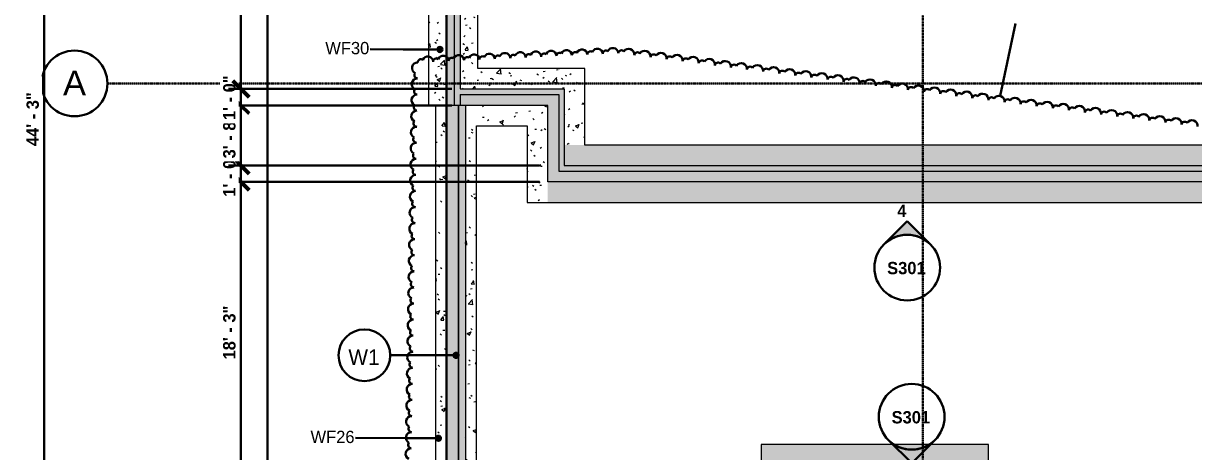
# Model space of a CAD drawing. Header units: inches. Extents: x -4164 to -1564, y 141 to 12367.
# Drawn here: x -4138 to -3284, y 11578 to 11891 of the extents above; entities that cross this region are included whole.
import ezdxf

# ---------------------------------------------------------------- set-up
doc = ezdxf.new("R2010")
doc.units = ezdxf.units.IN
doc.header["$MEASUREMENT"] = 0
doc.linetypes.add('Dash Dot 3_16_', pattern=[0.3125, 0.1875, -0.0625, 0, -0.0625])
doc.linetypes.add('Grid Line 1_2_', pattern=[0.875, 0.5, -0.125, 0.125, -0.125])
for name, color, linetype, lineweight in [('A-ANNO-DIMS', 211, 'Continuous', 9), ('A-ANNO-DIMS-96', 211, 'Continuous', 9), ('A-ANNO-SYMB', 150, 'Continuous', 9), ('A-FLOR', 192, 'Continuous', 13), ('A-WALL', 113, 'Continuous', 13), ('A-WALL-IDEN', 211, 'Continuous', 30), ('G-ANNO-REVC', 71, 'Continuous', 30), ('G-ANNO-REVC-IDEN', 71, 'Continuous', 30), ('G-ANNO-SYMB', 111, 'Continuous', 30), ('S-FNDN', 32, 'Continuous', 13), ('S-FNDN-IDEN', 2, 'Continuous', 30), ('S-GRID', 1, 'Continuous', 9), ('S-GRID-IDEN', 1, 'Continuous', 30)]:
    doc.layers.add(name, color=color, linetype=linetype, lineweight=lineweight)
doc.styles.add('Arial_1', font='arial.ttf', dxfattribs={"height": 18})
doc.styles.add('Century Gothic', font='', dxfattribs={"height": 9})
doc.styles.add('Century Gothic_2', font='', dxfattribs={"height": 11.338583})
doc.styles.add('Century Gothic_B', font='', dxfattribs={"height": 9})
doc.styles.get('Century Gothic').set_extended_font_data('Century Gothic')
doc.styles.get('Century Gothic_2').set_extended_font_data('Century Gothic')
doc.styles.get('Century Gothic_B').set_extended_font_data('Century Gothic', bold=True)
doc.dimstyles.new('OD__1_16__Tol__', dxfattribs={"dimscale": 12, "dimtxt": 9.397514, "dimasz": 1, "dimexe": 0.75, "dimexo": 0.5, "dimgap": 0.125, "dimtad": 1, "dimdec": 4, "dimrnd": 0.0625, "dimzin": 3, "dimdsep": 46, "dimlunit": 4, "dimtxsty": 'Century Gothic_B', "dimblk1": 'OBLIQUE', "dimblk2": 'OBLIQUE', "dimsah": 1, "dimcen": 0.09, "dimdle": 0.75, "dimazin": 0, "dimtfac": 1, "dimtdec": 4, "dimtix": 1, "dimtmove": 0, "dimatfit": 3, "dimfxl": 1, "dimtvp": 1, "dimtfill": 1, "dimfrac": 2, "dimtolj": 1, "dimtzin": 0, "dimlwd": 30, "dimlwe": 30, "dimarcsym": 2})
doc.dimstyles.new('OD__1_4__Tol__', dxfattribs={"dimscale": 12, "dimtxt": 9.397514, "dimasz": 1, "dimexe": 0.75, "dimexo": 0.5, "dimgap": 0.125, "dimtad": 1, "dimrnd": 0.25, "dimzin": 1, "dimdsep": 46, "dimlunit": 4, "dimtxsty": 'Century Gothic_B', "dimblk1": 'OBLIQUE', "dimblk2": 'OBLIQUE', "dimsah": 1, "dimcen": 0.09, "dimdle": 0.75, "dimazin": 0, "dimtfac": 1, "dimtdec": 4, "dimtix": 1, "dimtmove": 0, "dimatfit": 3, "dimfxl": 1, "dimtvp": 1, "dimtfill": 1, "dimfrac": 2, "dimtolj": 1, "dimtzin": 0, "dimlwd": 30, "dimlwe": 30, "dimarcsym": 2})
pattern_1 = [(50, (0, 0), (27.5427, -2.40992), [2.88, -31.68]), (355, (0, 0), (-5.327844, 28.884266), [2.304, -25.344]), (100.451, (2.295, -0.2), (22.215316, 26.47393), [2.448, -26.924]), (46.184, (0, 7.68), (40.981875, -6.35642), [4.32, -47.52]), (96.636, (3.415, 7.15), (35.89075, 37.40619), [3.671, -40.386]), (351.184, (0, 7.68), (35.89097, 37.40622), [3.456, -38.016]), (21, (3.84, 5.76), (22.921036, -15.46073), [2.88, -31.68]), (326, (3.84, 5.76), (9.34353, 27.84574), [2.304, -25.344]), (71.451, (5.75, 4.472), (32.26477, 12.38442), [2.448, -26.924]), (37.5, (0, 0), (0.466855, 12.782707), [1.267, -23.77, 1.267, -24.461, -25.44]), (37.5, (0, 0), (0.466855, 12.782707), [-50.765, 1.267, -24.173]), (7.5, (0, 0), (10.10159, 15.14509), [1.267, -13.402, 1.267, -23.194, -9.696]), (7.5, (0, 0), (10.10159, 15.14509), [-39.13, 1.267, -8.429]), (327.5, (-8.563, 0), (20.499161, -0.86578), [1.267, -8.333, 1.267, -28.685, -39.744]), (327.5, (-8.563, 0), (20.499161, -0.86578), [-39.552, 1.267, -38.477]), (317.5, (-12.403, 0), (22.39478, 3.844288), [1.267, -11.213, 1.267, -18.624, -28.224]), (317.5, (-12.403, 0), (22.39478, 3.844288), [-32.371, 1.267, -26.957])]

# ---------------------------------------------------------------- blocks, each defined once
blk = doc.blocks.new('Grid - Grid Head - Circle-1738874-FOUNDATION PLAN')
at = {"layer": 'S-GRID-IDEN'}
for start, end in [(360, 180), (180, 360)]:
    blk.add_arc((0, 0), 0.25, start, end, dxfattribs=at)
blk = doc.blocks.new('Elevation - Filled Arrow-1738296-FOUNDATION PLAN')
at = {"layer": 'G-ANNO-SYMB'}
for start, end in [(360, 180), (180, 360)]:
    blk.add_arc((0, 0), 0.25, start, end, dxfattribs=at)
blk = doc.blocks.new('Elevation - Filled Arrow-1738116-FOUNDATION PLAN')
at = {"layer": 'G-ANNO-SYMB', "lineweight": 9}
h = blk.add_hatch(color=256, dxfattribs=at)
edge = h.paths.add_edge_path(flags=0)
edge.add_line((0, 0.3536), (0.1768, 0.1768))
edge.add_arc((0, 0), 0.25, 45, 135)
edge.add_line((-0.1768, 0.1768), (0, 0.3536))
at = {"layer": 'G-ANNO-SYMB'}
for p, q in [((0, 0.3536), (-0.1768, 0.1768)), ((0.1768, 0.1768), (0, 0.3536))]:
    blk.add_line(p, q, dxfattribs=at)
blk.add_arc((0, 0), 0.25, 45, 135, dxfattribs=at)
blk = doc.blocks.new('DIMBLOCK34-FOUNDATION PLAN')
at = {"layer": 'A-ANNO-DIMS-96', "lineweight": 30}
for p, q in [((-3829.32, 11550.19), (-3829.32, 12016.64)), ((-3207.32, 11789.19), (-3207.32, 12016.64)), ((-3838.32, 12007.64), (-3198.32, 12007.64)), ((-3829.32, 12007.64), (-3829.32, 11550.19)), ((-3207.32, 12007.64), (-3207.32, 11789.19))]:
    blk.add_line(p, q, dxfattribs=at)
at = {"layer": 'A-ANNO-DIMS-96', "lineweight": 50}
for p, q in [((-3829.32, 12007.64), (-3823.32, 12013.64)), ((-3207.32, 12007.64), (-3201.32, 12013.64)), ((-3829.32, 12007.64), (-3835.32, 12001.64)), ((-3207.32, 12007.64), (-3213.32, 12001.64))]:
    blk.add_line(p, q, dxfattribs=at)
at = {"layer": 'A-ANNO-DIMS-96', "color": 0, "lineweight": 30, "insert": (-3542.12, 12020.67), "char_height": 9, "width": 57.1011, "attachment_point": 1, "line_spacing_factor": 0.984502, "style": 'Century Gothic_B', "bg_fill": 3, "box_fill_scale": 1.25, "bg_fill_color": 256, "bg_fill_true_color": 13158600, "bg_fill_transparency": 0}
blk.add_mtext('51\' - 10"', dxfattribs=at)
blk = doc.blocks.new('_Oblique')
at = {"color": 0, "linetype": 'ByBlock', "lineweight": -2}
blk.add_line((-0.5, -0.5), (0.5, 0.5), dxfattribs=at)
blk = doc.blocks.new('DIMBLOCK71-FOUNDATION PLAN')
at = {"layer": 'A-ANNO-DIMS-96', "lineweight": 30}
for p, q in [((-4123.02, 12096.19), (-4123.02, 11556.19)), ((-3835.32, 12087.19), (-4132.02, 12087.19)), ((-4123.02, 12087.19), (-3835.32, 12087.19)), ((-3835.32, 11556.19), (-4132.02, 11556.19)), ((-4123.02, 11556.19), (-3835.32, 11556.19))]:
    blk.add_line(p, q, dxfattribs=at)
at = {"layer": 'A-ANNO-DIMS-96', "lineweight": 50}
for p, q in [((-4123.02, 12087.19), (-4129.02, 12093.19)), ((-4123.02, 12087.19), (-4117.02, 12081.19)), ((-4123.02, 11556.19), (-4129.02, 11562.19)), ((-4123.02, 11556.19), (-4117.02, 11550.19))]:
    blk.add_line(p, q, dxfattribs=at)
at = {"layer": 'A-ANNO-DIMS-96', "color": 0, "lineweight": 30, "insert": (-4136.06, 11801.4), "char_height": 9, "width": 48.6881, "attachment_point": 1, "rotation": 90, "line_spacing_factor": 0.984502, "style": 'Century Gothic_B', "bg_fill": 3, "box_fill_scale": 1.25, "bg_fill_color": 256, "bg_fill_true_color": 13158600, "bg_fill_transparency": 0}
blk.add_mtext('44\' - 3"', dxfattribs=at)
blk = doc.blocks.new('Wall Type - Familia4-287244-FOUNDATION PLAN')
at = {"layer": 'A-WALL-IDEN'}
blk.add_circle((0, 0), 0.1969, dxfattribs=at)
blk = doc.blocks.new('DIMBLOCK86-FOUNDATION PLAN')
at = {"layer": 'A-ANNO-DIMS-96', "lineweight": 50}
for p, q in [((-3979.38, 11775.19), (-3985.38, 11781.19)), ((-3979.38, 11775.19), (-3973.38, 11769.19)), ((-3979.38, 11556.19), (-3985.38, 11562.19)), ((-3979.38, 11556.19), (-3973.38, 11550.19))]:
    blk.add_line(p, q, dxfattribs=at)
at = {"layer": 'A-ANNO-DIMS-96', "lineweight": 30}
for p, q in [((-3761.32, 11775.19), (-3988.38, 11775.19)), ((-3979.38, 11556.19), (-3979.38, 11775.19)), ((-3979.38, 11775.19), (-3761.32, 11775.19)), ((-3828.32, 11556.19), (-3988.38, 11556.19)), ((-3979.38, 11556.19), (-3828.32, 11556.19))]:
    blk.add_line(p, q, dxfattribs=at)
at = {"layer": 'A-ANNO-DIMS-96', "color": 0, "lineweight": 30, "insert": (-3992.42, 11645.4), "char_height": 9, "width": 48.6881, "attachment_point": 1, "rotation": 90, "line_spacing_factor": 0.984502, "style": 'Century Gothic_B', "bg_fill": 3, "box_fill_scale": 1.25, "bg_fill_color": 256, "bg_fill_true_color": 13158600, "bg_fill_transparency": 0}
blk.add_mtext('18\' - 3"', dxfattribs=at)
blk = doc.blocks.new('DIMBLOCK87-FOUNDATION PLAN')
at = {"layer": 'A-ANNO-DIMS-96', "lineweight": 30}
for p, q in [((-3761.32, 11787.19), (-3988.38, 11787.19)), ((-3979.38, 11775.19), (-3979.38, 11787.19)), ((-3979.38, 11787.19), (-3761.32, 11787.19)), ((-3761.32, 11775.19), (-3988.38, 11775.19)), ((-3979.38, 11775.19), (-3761.32, 11775.19))]:
    blk.add_line(p, q, dxfattribs=at)
at = {"layer": 'A-ANNO-DIMS-96', "lineweight": 50}
for p, q in [((-3979.38, 11787.19), (-3985.38, 11793.19)), ((-3979.38, 11787.19), (-3973.38, 11781.19)), ((-3979.38, 11775.19), (-3985.38, 11781.19)), ((-3979.38, 11775.19), (-3973.38, 11769.19))]:
    blk.add_line(p, q, dxfattribs=at)
at = {"layer": 'A-ANNO-DIMS-96', "color": 0, "lineweight": 30, "insert": (-3992.42, 11764.41), "char_height": 9, "width": 40.2751, "attachment_point": 1, "rotation": 90, "line_spacing_factor": 0.984502, "style": 'Century Gothic_B', "bg_fill": 3, "box_fill_scale": 1.25, "bg_fill_color": 256, "bg_fill_true_color": 13158600, "bg_fill_transparency": 0}
blk.add_mtext('1\' - 0"', dxfattribs=at)
blk = doc.blocks.new('DIMBLOCK88-FOUNDATION PLAN')
at = {"layer": 'A-ANNO-DIMS-96', "lineweight": 30}
for p, q in [((-3825.32, 11831.19), (-3988.38, 11831.19)), ((-3979.38, 11787.19), (-3979.38, 11831.19)), ((-3979.38, 11831.19), (-3825.32, 11831.19)), ((-3761.32, 11787.19), (-3988.38, 11787.19)), ((-3979.38, 11787.19), (-3761.32, 11787.19))]:
    blk.add_line(p, q, dxfattribs=at)
at = {"layer": 'A-ANNO-DIMS-96', "lineweight": 50}
for p, q in [((-3979.38, 11831.19), (-3985.38, 11837.19)), ((-3979.38, 11831.19), (-3973.38, 11825.19)), ((-3979.38, 11787.19), (-3985.38, 11793.19)), ((-3979.38, 11787.19), (-3973.38, 11781.19))]:
    blk.add_line(p, q, dxfattribs=at)
at = {"layer": 'A-ANNO-DIMS-96', "color": 0, "lineweight": 30, "insert": (-3992.42, 11792.41), "char_height": 9, "width": 40.2751, "attachment_point": 1, "rotation": 90, "line_spacing_factor": 0.984502, "style": 'Century Gothic_B', "bg_fill": 3, "box_fill_scale": 1.25, "bg_fill_color": 256, "bg_fill_true_color": 13158600, "bg_fill_transparency": 0}
blk.add_mtext('3\' - 8"', dxfattribs=at)
blk = doc.blocks.new('DIMBLOCK89-FOUNDATION PLAN')
at = {"layer": 'A-ANNO-DIMS-96', "lineweight": 50}
for p, q in [((-3979.38, 11843.19), (-3985.38, 11849.19)), ((-3979.38, 11843.19), (-3973.38, 11837.19)), ((-3979.38, 11831.19), (-3985.38, 11837.19)), ((-3979.38, 11831.19), (-3973.38, 11825.19))]:
    blk.add_line(p, q, dxfattribs=at)
at = {"layer": 'A-ANNO-DIMS-96', "lineweight": 30}
for p, q in [((-3825.32, 11843.19), (-3988.38, 11843.19)), ((-3979.38, 11831.19), (-3979.38, 11843.19)), ((-3979.38, 11843.19), (-3825.32, 11843.19)), ((-3825.32, 11831.19), (-3988.38, 11831.19)), ((-3979.38, 11831.19), (-3825.32, 11831.19))]:
    blk.add_line(p, q, dxfattribs=at)
at = {"layer": 'A-ANNO-DIMS-96', "color": 0, "lineweight": 30, "insert": (-3992.42, 11820.41), "char_height": 9, "width": 40.2751, "attachment_point": 1, "rotation": 90, "line_spacing_factor": 0.984502, "style": 'Century Gothic_B', "bg_fill": 3, "box_fill_scale": 1.25, "bg_fill_color": 256, "bg_fill_true_color": 13158600, "bg_fill_transparency": 0}
blk.add_mtext('1\' - 0"', dxfattribs=at)
blk = doc.blocks.new('DIMBLOCK90-FOUNDATION PLAN')
at = {"layer": 'A-ANNO-DIMS-96', "lineweight": 30}
for p, q in [((-3979.38, 11843.19), (-3979.38, 12086.19)), ((-3830.32, 12077.19), (-3988.38, 12077.19)), ((-3979.38, 12077.19), (-3830.32, 12077.19)), ((-3825.32, 11843.19), (-3988.38, 11843.19)), ((-3979.38, 11843.19), (-3825.32, 11843.19))]:
    blk.add_line(p, q, dxfattribs=at)
at = {"layer": 'A-ANNO-DIMS-96', "lineweight": 50}
for p, q in [((-3979.38, 12077.19), (-3985.38, 12083.19)), ((-3979.38, 12077.19), (-3973.38, 12071.19)), ((-3979.38, 11843.19), (-3985.38, 11849.19)), ((-3979.38, 11843.19), (-3973.38, 11837.19))]:
    blk.add_line(p, q, dxfattribs=at)
at = {"layer": 'A-ANNO-DIMS-96', "color": 0, "lineweight": 30, "insert": (-3992.42, 11939.9), "char_height": 9, "width": 48.6881, "attachment_point": 1, "rotation": 90, "line_spacing_factor": 0.984502, "style": 'Century Gothic_B', "bg_fill": 3, "box_fill_scale": 1.25, "bg_fill_color": 256, "bg_fill_true_color": 13158600, "bg_fill_transparency": 0}
blk.add_mtext('19\' - 6"', dxfattribs=at)
blk = doc.blocks.new('Family - ___-1979984-FOUNDATION PLAN')
at = {"layer": 'G-ANNO-REVC'}
for centre, radius, start, end in [((-3719.03, 11868.69), 3.95, 2.65185, 157.44309), ((-3707.77, 11869.21), 3.95, 2.65185, 157.44309), ((-3696.18, 11868.42), 4.15, 352.75947, 147.5507), ((-3848, 11862.71), 2.26, 50.84154, 182.65185), ((-3842.94, 11862.95), 3.95, 2.65185, 157.44309), ((-3836.74, 11863.24), 2.26, 50.84154, 182.65185), ((-3831.67, 11863.47), 3.95, 2.65185, 157.44309), ((-3825.48, 11863.76), 2.26, 50.84154, 182.65185), ((-3820.41, 11863.99), 3.95, 2.65185, 157.44309), ((-3814.21, 11864.28), 2.26, 50.84154, 182.65185), ((-3809.14, 11864.51), 3.95, 2.65185, 157.44309), ((-3802.95, 11864.8), 2.26, 50.84154, 182.65185), ((-3797.88, 11865.04), 3.95, 2.65185, 157.44309), ((-3791.68, 11865.32), 2.26, 50.84154, 182.65185), ((-3786.62, 11865.56), 3.95, 2.65185, 157.44309), ((-3780.42, 11865.85), 2.26, 50.84154, 182.65185), ((-3775.35, 11866.08), 3.95, 2.65185, 157.44309), ((-3769.16, 11866.37), 2.26, 50.84154, 182.65185), ((-3764.09, 11866.6), 3.95, 2.65185, 157.44309), ((-3757.89, 11866.89), 2.26, 50.84154, 182.65185), ((-3752.82, 11867.12), 3.95, 2.65185, 157.44309), ((-3746.63, 11867.41), 2.26, 50.84154, 182.65185), ((-3741.56, 11867.65), 3.95, 2.65185, 157.44309), ((-3735.36, 11867.93), 2.26, 50.84154, 182.65185), ((-3730.3, 11868.17), 3.95, 2.65185, 157.44309), ((-3724.1, 11868.45), 2.26, 50.84154, 182.65185), ((-3712.84, 11868.98), 2.26, 50.84154, 182.65185), ((-3701.47, 11869.09), 2.37, 40.94915, 172.75947), ((-3689.72, 11867.6), 2.37, 40.94915, 172.75947), ((-3684.43, 11866.93), 4.15, 352.75947, 147.5507), ((-3677.96, 11866.11), 2.37, 40.94915, 172.75947), ((-3672.67, 11865.44), 4.15, 352.75947, 147.5507), ((-3666.21, 11864.61), 2.37, 40.94915, 172.75947), ((-3660.92, 11863.94), 4.15, 352.75947, 147.5507), ((-3654.46, 11863.12), 2.37, 40.94915, 172.75947), ((-3649.17, 11862.45), 4.15, 352.75947, 147.5507), ((-3642.7, 11861.63), 2.37, 40.94915, 172.75947), ((-3637.41, 11860.96), 4.15, 352.75947, 147.5507), ((-3850.33, 11858.5), 4.11, 89.0423, 243.83354), ((-3630.95, 11860.13), 2.37, 40.94915, 172.75947), ((-3625.66, 11859.46), 4.15, 352.75947, 147.5507), ((-3619.19, 11858.64), 2.37, 40.94915, 172.75947), ((-3613.9, 11857.97), 4.15, 352.75947, 147.5507), ((-3607.44, 11857.15), 2.37, 40.94915, 172.75947), ((-3602.15, 11856.47), 4.15, 352.75947, 147.5507), ((-3595.68, 11855.65), 2.37, 40.94915, 172.75947), ((-3590.39, 11854.98), 4.15, 352.75947, 147.5507), ((-3583.93, 11854.16), 2.37, 40.94915, 172.75947), ((-3578.64, 11853.49), 4.15, 352.75947, 147.5507), ((-3566.88, 11851.99), 4.15, 352.75947, 147.5507), ((-3850.52, 11846.74), 4.11, 89.0423, 243.83354), ((-3850.41, 11853.21), 2.35, 137.23199, 269.0423), ((-3572.17, 11852.67), 2.37, 40.94915, 172.75947), ((-3560.42, 11851.17), 2.37, 40.94915, 172.75947), ((-3555.13, 11850.5), 4.15, 352.75947, 147.5507), ((-3548.66, 11849.68), 2.37, 40.94915, 172.75947), ((-3543.37, 11849.01), 4.15, 352.75947, 147.5507), ((-3536.91, 11848.19), 2.37, 40.94915, 172.75947), ((-3531.62, 11847.51), 4.15, 352.75947, 147.5507), ((-3525.15, 11846.69), 2.37, 40.94915, 172.75947), ((-3519.86, 11846.02), 4.15, 352.75947, 147.5507), ((-3513.4, 11845.2), 2.37, 40.94915, 172.75947), ((-3508.11, 11844.53), 4.15, 352.75947, 147.5507), ((-3496.35, 11843.03), 4.15, 352.75947, 147.5507), ((-3850.72, 11834.99), 4.11, 89.0423, 243.83354), ((-3850.61, 11841.45), 2.35, 137.23199, 269.0423), ((-3501.64, 11843.71), 2.37, 40.94915, 172.75947), ((-3489.89, 11842.21), 2.37, 40.94915, 172.75947), ((-3484.6, 11841.54), 4.15, 352.75947, 147.5507), ((-3478.14, 11840.72), 2.37, 40.94915, 172.75947), ((-3472.85, 11840.05), 4.15, 352.75947, 147.5507), ((-3466.38, 11839.23), 2.37, 40.94915, 172.75947), ((-3461.09, 11838.55), 4.15, 352.75947, 147.5507), ((-3454.63, 11837.73), 2.37, 40.94915, 172.75947), ((-3449.34, 11837.06), 4.15, 352.75947, 147.5507), ((-3442.87, 11836.24), 2.37, 40.94915, 172.75947), ((-3437.58, 11835.57), 4.15, 352.75947, 147.5507), ((-3425.83, 11834.07), 4.15, 352.75947, 147.5507), ((-3850.81, 11829.7), 2.35, 137.23199, 269.0423), ((-3431.12, 11834.75), 2.37, 40.94915, 172.75947), ((-3419.36, 11833.25), 2.37, 40.94915, 172.75947), ((-3414.07, 11832.58), 4.15, 352.75947, 147.5507), ((-3407.61, 11831.76), 2.37, 40.94915, 172.75947), ((-3402.32, 11831.09), 4.15, 352.75947, 147.5507), ((-3395.85, 11830.27), 2.37, 40.94915, 172.75947), ((-3390.56, 11829.59), 4.15, 352.75947, 147.5507), ((-3384.1, 11828.77), 2.37, 40.94915, 172.75947), ((-3378.81, 11828.1), 4.15, 352.75947, 147.5507), ((-3372.34, 11827.28), 2.37, 40.94915, 172.75947), ((-3367.05, 11826.61), 4.15, 352.75947, 147.5507), ((-3850.92, 11823.24), 4.11, 89.0423, 243.83354), ((-3360.59, 11825.79), 2.37, 40.94915, 172.75947), ((-3355.3, 11825.11), 4.15, 352.75947, 147.5507), ((-3348.83, 11824.29), 2.37, 40.94915, 172.75947), ((-3343.54, 11823.62), 4.15, 352.75947, 147.5507), ((-3337.08, 11822.8), 2.37, 40.94915, 172.75947), ((-3331.79, 11822.13), 4.15, 352.75947, 147.5507), ((-3325.32, 11821.31), 2.37, 40.94915, 172.75947), ((-3320.03, 11820.63), 4.15, 352.75947, 147.5507), ((-3313.57, 11819.81), 2.37, 40.94915, 172.75947), ((-3308.28, 11819.14), 4.15, 352.75947, 147.5507), ((-3296.53, 11817.65), 4.15, 352.75947, 147.5507), ((-3851.11, 11811.48), 4.11, 89.0423, 243.83354), ((-3851, 11817.95), 2.35, 137.23199, 269.0423), ((-3301.82, 11818.32), 2.37, 40.94915, 172.75947), ((-3290.06, 11816.82), 2.37, 40.94915, 172.75947), ((-3284.77, 11816.15), 4.15, 352.75947, 147.5507), ((-3851.2, 11806.2), 2.35, 137.23199, 269.0423), ((-3851.31, 11799.73), 4.11, 89.0423, 243.83354), ((-3851.4, 11794.44), 2.35, 137.23199, 269.0423), ((-3851.51, 11787.98), 4.11, 89.0423, 243.83354), ((-3851.7, 11776.22), 4.11, 89.0423, 243.83354), ((-3851.59, 11782.69), 2.35, 137.23199, 269.0423), ((-3851.79, 11770.94), 2.35, 137.23199, 269.0423), ((-3851.9, 11764.47), 4.11, 89.0423, 243.83354), ((-3852.09, 11752.72), 4.11, 89.0423, 243.83354), ((-3851.99, 11759.18), 2.35, 137.23199, 269.0423), ((-3852.29, 11740.97), 4.11, 89.0423, 243.83354), ((-3852.18, 11747.43), 2.35, 137.23199, 269.0423), ((-3852.38, 11735.68), 2.35, 137.23199, 269.0423), ((-3852.49, 11729.21), 4.11, 89.0423, 243.83354), ((-3852.68, 11717.46), 4.11, 89.0423, 243.83354), ((-3852.58, 11723.92), 2.35, 137.23199, 269.0423), ((-3852.77, 11712.17), 2.35, 137.23199, 269.0423), ((-3852.88, 11705.71), 4.11, 89.0423, 243.83354), ((-3852.97, 11700.42), 2.35, 137.23199, 269.0423), ((-3853.08, 11693.95), 4.11, 89.0423, 243.83354), ((-3853.27, 11682.2), 4.11, 89.0423, 243.83354), ((-3853.17, 11688.66), 2.35, 137.23199, 269.0423), ((-3853.36, 11676.91), 2.35, 137.23199, 269.0423), ((-3853.47, 11670.45), 4.11, 89.0423, 243.83354), ((-3853.67, 11658.69), 4.11, 89.0423, 243.83354), ((-3853.56, 11665.16), 2.35, 137.23199, 269.0423), ((-3853.86, 11646.94), 4.11, 89.0423, 243.83354), ((-3853.75, 11653.4), 2.35, 137.23199, 269.0423), ((-3853.95, 11641.65), 2.35, 137.23199, 269.0423), ((-3854.06, 11635.19), 4.11, 89.0423, 243.83354), ((-3854.26, 11623.43), 4.11, 89.0423, 243.83354), ((-3854.15, 11629.9), 2.35, 137.23199, 269.0423), ((-3854.34, 11618.14), 2.35, 137.23199, 269.0423), ((-3854.45, 11611.68), 4.11, 89.0423, 243.83354), ((-3854.54, 11606.39), 2.35, 137.23199, 269.0423), ((-3854.65, 11599.93), 4.11, 89.0423, 243.83354), ((-3854.85, 11588.17), 4.11, 89.0423, 243.83354), ((-3854.74, 11594.64), 2.35, 137.23199, 269.0423), ((-3854.93, 11582.88), 2.35, 137.23199, 269.0423), ((-3855.04, 11576.42), 4.11, 89.0423, 243.83354)]:
    blk.add_arc(centre, radius, start, end, dxfattribs=at)

msp = doc.modelspace()

# ---------------------------------------------------------------- hatches: boundary and pattern name
at = {"layer": 'A-FLOR'}
h = msp.add_hatch(color=256, dxfattribs=at)
h.paths.add_polyline_path([(-3579.32374, 11420.1894), (-3477.32374, 11420.1894), (-3477.32374, 11487.1894), (-3433.32374, 11487.1894), (-3433.32374, 11544.1894), (-3471.32374, 11544.1894), (-3471.32374, 11525.1894), (-3485.32374, 11525.1894), (-3485.32374, 11432.1894), (-3587.32374, 11432.1894), (-3587.32374, 11424.1894), (-3599.32374, 11424.1894), (-3599.32374, 11420.1894), (-3587.32374, 11420.1894)], flags=0)
h.paths.add_polyline_path([(-3549.35309, 11440.1894), (-3495.32374, 11440.1894), (-3495.32374, 11544.1894), (-3579.32374, 11544.1894), (-3579.32374, 11440.1894)], flags=0)
h.paths.add_polyline_path([(-3589.31909, 11448.1894), (-3587.32374, 11448.1894), (-3587.32374, 11544.1894), (-3599.32374, 11544.1894), (-3599.32374, 11514.9894), (-3587.82374, 11514.9894), (-3587.82374, 11466.9894), (-3599.32374, 11466.9894), (-3599.32374, 11448.1894), (-3589.61196, 11448.1894)], flags=0)
h.paths.add_polyline_path([(-3556.39798, 11502.15873), (-3558.48855, 11502.15873), (-3560.53343, 11502.59339), (-3562.44326, 11503.4437), (-3564.13457, 11504.6725), (-3565.53343, 11506.2261), (-3566.57872, 11508.03659), (-3567.22474, 11510.02484), (-3567.44326, 11512.10395), (-3567.22474, 11514.18307), (-3566.57872, 11516.17132), (-3565.53343, 11517.9818), (-3564.13457, 11519.5354), (-3562.44326, 11520.76421), (-3560.53343, 11521.61452), (-3558.48855, 11522.04917), (-3556.39798, 11522.04917), (-3554.35309, 11521.61452), (-3552.44326, 11520.76421), (-3550.75195, 11519.5354), (-3549.35309, 11517.9818), (-3548.30781, 11516.17132), (-3547.66178, 11514.18307), (-3547.44326, 11512.10395), (-3547.66178, 11510.02484), (-3548.30781, 11508.03659), (-3549.35309, 11506.2261), (-3550.75195, 11504.6725), (-3552.44326, 11503.4437), (-3554.35309, 11502.59339)], flags=0)
h.paths.add_polyline_path([(-3587.82374, 11556.1894), (-3433.32374, 11556.1894), (-3433.32374, 11583.1894), (-3599.32374, 11583.1894), (-3599.32374, 11556.1894)], flags=0)
at = {"layer": 'A-WALL'}
for points in [[(-3807.32374, 11831.1894), (-3755.32374, 11831.1894), (-3755.32374, 11839.1894), (-3819.32374, 11839.1894), (-3819.32374, 11831.1894), (-3815.32374, 11831.1894)], [(-3747.32374, 11783.1894), (-3747.32374, 11839.1894), (-3755.32374, 11839.1894), (-3755.32374, 11783.1894)], [(-3211.32374, 11775.1894), (-3211.32374, 11783.1894), (-3755.32374, 11783.1894), (-3755.32374, 11775.1894), (-3464.76415, 11775.1894)]]:
    msp.add_hatch(color=256, dxfattribs=at).paths.add_polyline_path(points, flags=0)
at = {"layer": 'S-FNDN'}
for points in [[(-3823.32374, 11830.9894), (-3823.32374, 12077.1894), (-3829.32374, 12077.1894), (-3829.32374, 11830.9894)], [(-3819.32374, 11830.9894), (-3819.32374, 12077.1894), (-3823.32374, 12077.1894), (-3823.32374, 11830.9894), (-3820.32374, 11830.9894)], [(-3747.32374, 11831.1894), (-3743.32374, 11831.1894), (-3743.32374, 11843.1894), (-3819.32374, 11843.1894), (-3819.32374, 11839.1894), (-3747.32374, 11839.1894)], [(-3820.82374, 11556.1894), (-3820.82374, 11830.9894), (-3829.32374, 11830.9894), (-3829.32374, 11556.1894)], [(-3820.32374, 11556.1894), (-3820.32374, 11830.9894), (-3820.82374, 11830.9894), (-3820.82374, 11556.1894)], [(-3815.32374, 11556.1894), (-3815.32374, 11830.9894), (-3820.32374, 11830.9894), (-3820.32374, 11556.1894)], [(-3743.32374, 11787.1894), (-3743.32374, 11831.1894), (-3747.32374, 11831.1894), (-3747.32374, 11787.1894)], [(-3203.32374, 11775.1894), (-3154.32374, 11775.1894), (-3154.32374, 11787.1894), (-3747.32374, 11787.1894), (-3747.32374, 11783.1894), (-3203.32374, 11783.1894), (-3203.32374, 11776.87361)]]:
    msp.add_hatch(color=256, dxfattribs=at).paths.add_polyline_path(points, flags=0)
at = {"layer": 'S-FNDN', "lineweight": 9}
h = msp.add_hatch(dxfattribs=at)
h.set_pattern_fill('FP_6', color=256, style=0, pattern_type=2)
h.set_pattern_definition(pattern_1)
h.paths.add_polyline_path([(-3829.32374, 11830.9894), (-3829.32374, 12067.1894), (-3842.32374, 12067.1894), (-3842.32374, 11830.9894), (-3837.32374, 11830.9894)], flags=0)
h.paths.add_polyline_path([(-3815.32374, 11830.9894), (-3806.32374, 11830.9894), (-3806.32374, 11831.1894), (-3819.32374, 11831.1894), (-3819.32374, 11830.9894)], flags=0)
h.paths.add_polyline_path([(-3815.32374, 11843.1894), (-3806.32374, 11843.1894), (-3806.32374, 12067.1894), (-3819.32374, 12067.1894), (-3819.32374, 11843.1894)], flags=0)
h = msp.add_hatch(dxfattribs=at)
h.set_pattern_fill('FP_6', color=256, style=0, pattern_type=2)
h.set_pattern_definition(pattern_1)
h.paths.add_polyline_path([(-3737.32374, 11816.1894), (-3737.32374, 11858.1894), (-3806.32374, 11858.1894), (-3806.32374, 11843.1894), (-3743.32374, 11843.1894), (-3743.32374, 11816.1894)], flags=0)
h.paths.add_polyline_path([(-3807.32374, 11816.1894), (-3755.32374, 11816.1894), (-3755.32374, 11831.1894), (-3806.32374, 11831.1894), (-3806.32374, 11830.9894), (-3807.32374, 11830.9894)], flags=0)
h = msp.add_hatch(dxfattribs=at)
h.set_pattern_fill('FP_6', color=256, style=0, pattern_type=2)
h.set_pattern_definition(pattern_1)
h.paths.add_polyline_path([(-3755.32374, 11760.1894), (-3755.32374, 11816.1894), (-3770.32374, 11816.1894), (-3770.32374, 11760.1894)], flags=0)
h.paths.add_polyline_path([(-3740.32374, 11802.1894), (-3728.32374, 11802.1894), (-3728.32374, 11858.1894), (-3737.32374, 11858.1894), (-3737.32374, 11816.1894), (-3743.32374, 11816.1894), (-3743.32374, 11802.1894)], flags=0)
h = msp.add_hatch(dxfattribs=at)
h.set_pattern_fill('FP_6', color=256, style=0, pattern_type=2)
h.set_pattern_definition(pattern_1)
h.paths.add_polyline_path([(-3809.32374, 11529.1894), (-3807.32374, 11529.1894), (-3807.32374, 11544.1894), (-3809.32374, 11544.1894)], flags=0)
h.paths.add_polyline_path([(-3807.32374, 11556.1894), (-3807.32374, 11830.9894), (-3815.32374, 11830.9894), (-3815.32374, 11556.1894), (-3809.32374, 11556.1894)], flags=0)
h.paths.add_polyline_path([(-3829.32374, 11556.1894), (-3829.32374, 11830.9894), (-3837.32374, 11830.9894), (-3837.32374, 11556.1894)], flags=0)
h = msp.add_hatch(dxfattribs=at)
h.set_pattern_fill('FP_6', color=256, style=0, pattern_type=2)
h.set_pattern_definition(pattern_1)
h.paths.add_polyline_path([(-3743.32374, 11760.1894), (-3211.32374, 11760.1894), (-3211.32374, 11775.1894), (-3755.32374, 11775.1894), (-3755.32374, 11760.1894), (-3747.32374, 11760.1894)], flags=0)
h.paths.add_polyline_path([(-3154.32374, 11760.1894), (-3154.32374, 11775.1894), (-3203.32374, 11775.1894), (-3203.32374, 11760.1894)], flags=0)
h.paths.add_polyline_path([(-3523.32374, 11787.1894), (-3154.32374, 11787.1894), (-3154.32374, 11802.1894), (-3743.32374, 11802.1894), (-3743.32374, 11787.1894), (-3737.96659, 11787.1894)], flags=0)

# ---------------------------------------------------------------- linework, layer by layer
at = {"layer": 'A-FLOR'}
for p, q in [((-3433.32374, 11583.1894), (-3599.32374, 11583.1894)), ((-3599.32374, 11583.1894), (-3599.32374, 11571.1894)), ((-3433.32374, 11571.1894), (-3433.32374, 11583.1894))]:
    msp.add_line(p, q, dxfattribs=at)
at = {"layer": 'A-WALL'}
for p, q in [((-3819.32374, 11839.1894), (-3747.32374, 11839.1894)), ((-3819.32374, 11839.1894), (-3819.32374, 11831.1894)), ((-3747.32374, 11839.1894), (-3747.32374, 11783.1894)), ((-3755.32374, 11831.1894), (-3819.32374, 11831.1894)), ((-3755.32374, 11775.1894), (-3755.32374, 11831.1894)), ((-3747.32374, 11783.1894), (-3203.32374, 11783.1894)), ((-3211.32374, 11775.1894), (-3755.32374, 11775.1894))]:
    msp.add_line(p, q, dxfattribs=at)
at = {"layer": 'S-FNDN', "color": 253}
for p, q in [((-3842.32374, 12097.1894), (-3842.32374, 11830.9894)), ((-3806.32374, 11858.1894), (-3806.32374, 12067.1894)), ((-3728.32374, 11858.1894), (-3806.32374, 11858.1894)), ((-3728.32374, 11802.1894), (-3728.32374, 11858.1894)), ((-3837.32374, 11830.9894), (-3842.32374, 11830.9894)), ((-3837.32374, 11830.9894), (-3837.32374, 11556.1894)), ((-3807.32374, 11571.1894), (-3807.32374, 11816.1894)), ((-3807.32374, 11816.1894), (-3770.32374, 11816.1894)), ((-3770.32374, 11816.1894), (-3770.32374, 11760.1894)), ((-3154.32374, 11802.1894), (-3728.32374, 11802.1894)), ((-3770.32374, 11760.1894), (-3211.32374, 11760.1894))]:
    msp.add_line(p, q, dxfattribs=at)
at = {"layer": 'S-FNDN'}
for p, q in [((-3829.32374, 11010.9894), (-3829.32374, 12087.1894)), ((-3823.32374, 11830.9894), (-3823.32374, 12081.1894)), ((-3819.32374, 12077.1894), (-3819.32374, 11843.1894)), ((-3819.32374, 11843.1894), (-3743.32374, 11843.1894)), ((-3743.32374, 11843.1894), (-3743.32374, 11787.1894)), ((-3815.32374, 11830.9894), (-3829.32374, 11830.9894)), ((-3820.82374, 11830.9894), (-3820.82374, 11556.1894)), ((-3820.32374, 11556.1894), (-3820.32374, 11830.9894)), ((-3819.32374, 11831.1894), (-3819.32374, 11830.9894)), ((-3815.32374, 11830.9894), (-3815.32374, 11556.1894)), ((-3743.32374, 11787.1894), (-3154.32374, 11787.1894))]:
    msp.add_line(p, q, dxfattribs=at)
at = {"layer": 'S-FNDN-IDEN'}
for p, q in [((-3860.98629, 11872.0698), (-3885.00215, 11872.31547)), ((-3858.98629, 11587.79349), (-3895.79968, 11588.03916))]:
    msp.add_line(p, q, dxfattribs=at)
at = {"layer": 'S-GRID', "linetype": 'Grid Line 1_2_', "lineweight": 30}
for p, q in [((-3481.32374, 9772.6103), (-3481.32374, 12312.41399)), ((-1777.2452, 11847.1894), (-4076.95, 11847.1894))]:
    msp.add_line(p, q, dxfattribs=at)

# ---------------------------------------------------------------- block references
at = {"layer": 'G-ANNO-SYMB', "xscale": 95.99999999999994, "yscale": 95.99999999999994, "zscale": 95.99999999999994}
for name, p in [('Elevation - Filled Arrow-1738116-FOUNDATION PLAN', (-3492.7382, 11712.54153)), ('Elevation - Filled Arrow-1738296-FOUNDATION PLAN', (-3492.7382, 11712.54153)), ('Elevation - Filled Arrow-1738296-FOUNDATION PLAN', (-3489.49327, 11603.45855))]:
    msp.add_blockref(name, p, dxfattribs=at)
at = {"layer": 'G-ANNO-SYMB', "extrusion": (0, 0, -1), "xscale": 95.99999999999994, "yscale": 95.99999999999994, "zscale": 95.99999999999994, "rotation": 180}
msp.add_blockref('Elevation - Filled Arrow-1738116-FOUNDATION PLAN', (3489.49327, 11603.45855), dxfattribs=at)
at = {"layer": 'S-GRID-IDEN', "xscale": 95.99999999999994, "yscale": 95.99999999999994, "zscale": 95.99999999999994, "rotation": 89.99999999999987}
msp.add_blockref('Grid - Grid Head - Circle-1738874-FOUNDATION PLAN', (-4100.95, 11847.1894), dxfattribs=at)

# ---------------------------------------------------------------- texts
at = {"layer": 'G-ANNO-SYMB', "lineweight": 9, "char_height": 9, "attachment_point": 1, "style": 'Century Gothic_B'}
for s, insert, width in [('\\fCentury Gothic|b1|i0|c0|p34|;4', (-3500.01567, 11758.59191), 8.787), ('S301', (-3507.39673, 11716.71514), 34.542), ('S301', (-3504.15181, 11607.63216), 34.542)]:
    msp.add_mtext(s, dxfattribs=dict(at, insert=insert, width=width))
at = {"layer": 'S-FNDN-IDEN', "lineweight": 9, "char_height": 9, "width": 39.39, "attachment_point": 1, "style": 'Century Gothic'}
for s, insert in [('WF30', (-3917.77066, 11877.55279)), ('WF26', (-3928.56819, 11593.27648))]:
    msp.add_mtext(s, dxfattribs=dict(at, insert=insert))
at = {"layer": 'S-GRID-IDEN', "lineweight": 9, "insert": (-4109.35645, 11856.57022), "char_height": 18, "width": 20.301, "attachment_point": 1, "style": 'Arial_1'}
msp.add_mtext('A', dxfattribs=at)

# ---------------------------------------------------------------- next in the draw order: dimensions: what is measured, and where the dimension line sits
at = {"layer": 'A-ANNO-DIMS', "lineweight": 30}
dim = msp.add_linear_dim(base=(-3207.32374, 12007.63729), p1=(-3829.32374, 11544.1894), p2=(-3207.32374, 11783.1894), dimstyle='OD__1_4__Tol__', override={"dimpost": '<>', "dimfxl": 666.337002}, dxfattribs=at)
dim.commit()
dim.dimension.update_dxf_attribs({"geometry": 'DIMBLOCK34-FOUNDATION PLAN', "text_midpoint": (-3518.32374, 12013.86367)})

# ---------------------------------------------------------------- next in the draw order: hatches: boundary and pattern name
at = {"layer": 'A-WALL-IDEN'}
h = msp.add_hatch(color=256, dxfattribs=at)
edge = h.paths.add_edge_path(flags=0)
edge.add_arc((-3822.32374, 11648.43091), 1.875, 0, 360)
at = {"layer": 'S-FNDN-IDEN'}
h = msp.add_hatch(color=256, dxfattribs=at)
edge = h.paths.add_edge_path(flags=0)
edge.add_arc((-3834.04569, 11872.0698), 1.875, 0, 360)
h = msp.add_hatch(color=256, dxfattribs=at)
edge = h.paths.add_edge_path(flags=0)
edge.add_arc((-3835.22593, 11587.79349), 1.875, 0, 360)

# ---------------------------------------------------------------- next in the draw order: linework, layer by layer
at = {"layer": 'A-WALL-IDEN'}
msp.add_circle((-3822.32374, 11648.43091), 1.875, dxfattribs=at)
at = {"layer": 'G-ANNO-REVC-IDEN'}
msp.add_line((-3424.96949, 11838.13128), (-3413.77096, 11891.12959), dxfattribs=at)
at = {"layer": 'S-FNDN-IDEN'}
for p, q in [((-3834.04569, 11872.0698), (-3860.98629, 11872.0698)), ((-3835.22593, 11587.79349), (-3858.98629, 11587.79349))]:
    msp.add_line(p, q, dxfattribs=at)
for centre in [(-3834.04569, 11872.0698), (-3835.22593, 11587.79349)]:
    msp.add_circle(centre, 1.875, dxfattribs=at)

# ---------------------------------------------------------------- next in the draw order: dimensions: what is measured, and where the dimension line sits
at = {"layer": 'A-ANNO-DIMS', "lineweight": 30}
dim = msp.add_linear_dim(base=(-4123.01961, 11556.1894), p1=(-3829.32374, 12087.1894), p2=(-3829.32374, 11556.1894), angle=90, dimstyle='OD__1_4__Tol__', override={"dimpost": '<>', "dimfxl": 531}, dxfattribs=at)
dim.commit()
dim.dimension.update_dxf_attribs({"geometry": 'DIMBLOCK71-FOUNDATION PLAN', "text_midpoint": (-4129.24599, 11821.6894)})

# ---------------------------------------------------------------- next in the draw order: linework, layer by layer
at = {"layer": 'A-WALL-IDEN'}
msp.add_line((-3822.32374, 11648.43091), (-3870.32374, 11648.43091), dxfattribs=at)

# ---------------------------------------------------------------- next in the draw order: block references
at = {"layer": 'A-WALL-IDEN', "xscale": 95.99999999999994, "yscale": 95.99999999999994, "zscale": 95.99999999999994}
msp.add_blockref('Wall Type - Familia4-287244-FOUNDATION PLAN', (-3889.22137, 11648.43091), dxfattribs=at)

# ---------------------------------------------------------------- next in the draw order: texts
at = {"layer": 'A-WALL-IDEN', "lineweight": 9, "insert": (-3900.92715, 11652.75034), "char_height": 11.338583, "width": 28.785, "attachment_point": 1, "style": 'Century Gothic_2'}
msp.add_mtext('W1', dxfattribs=at)

# ---------------------------------------------------------------- next in the draw order: dimensions: what is measured, and where the dimension line sits
at = {"layer": 'A-ANNO-DIMS', "lineweight": 30}
dim = msp.add_linear_dim(base=(-3979.38267, 11775.1894), p1=(-3822.32374, 11556.1894), p2=(-3755.32374, 11775.1894), angle=90, dimstyle='OD__1_16__Tol__', override={"dimpost": '<>', "dimfxl": 229.01965}, dxfattribs=at)
dim.commit()
dim.dimension.update_dxf_attribs({"geometry": 'DIMBLOCK86-FOUNDATION PLAN', "text_midpoint": (-3985.60905, 11665.6894)})

# ---------------------------------------------------------------- next in the draw order: dimensions: what is measured, and where the dimension line sits
dim = msp.add_linear_dim(base=(-3979.38267, 11787.1894), p1=(-3755.32374, 11775.1894), p2=(-3755.32374, 11787.1894), angle=90, dimstyle='OD__1_16__Tol__', override={"dimpost": '<>', "dimfxl": 12}, dxfattribs=at)
dim.commit()
dim.dimension.update_dxf_attribs({"geometry": 'DIMBLOCK87-FOUNDATION PLAN', "text_midpoint": (-3985.60905, 11781.1894)})

# ---------------------------------------------------------------- next in the draw order: dimensions: what is measured, and where the dimension line sits
dim = msp.add_linear_dim(base=(-3979.38267, 11831.1894), p1=(-3755.32374, 11787.1894), p2=(-3819.32374, 11831.1894), angle=90, dimstyle='OD__1_16__Tol__', override={"dimpost": '<>', "dimfxl": 77.665951}, dxfattribs=at)
dim.commit()
dim.dimension.update_dxf_attribs({"geometry": 'DIMBLOCK88-FOUNDATION PLAN', "text_midpoint": (-3985.60905, 11809.1894)})

# ---------------------------------------------------------------- next in the draw order: dimensions: what is measured, and where the dimension line sits
dim = msp.add_linear_dim(base=(-3979.38267, 11843.1894), p1=(-3819.32374, 11831.1894), p2=(-3819.32374, 11843.1894), angle=90, dimstyle='OD__1_16__Tol__', override={"dimpost": '<>', "dimfxl": 12}, dxfattribs=at)
dim.commit()
dim.dimension.update_dxf_attribs({"geometry": 'DIMBLOCK89-FOUNDATION PLAN', "text_midpoint": (-3985.60905, 11837.1894)})

# ---------------------------------------------------------------- next in the draw order: dimensions: what is measured, and where the dimension line sits
dim = msp.add_linear_dim(base=(-3979.38267, 12077.1894), p1=(-3819.32374, 11843.1894), p2=(-3824.32374, 12077.1894), angle=90, dimstyle='OD__1_16__Tol__', override={"dimpost": '<>', "dimfxl": 234.053413}, dxfattribs=at)
dim.commit()
dim.dimension.update_dxf_attribs({"geometry": 'DIMBLOCK90-FOUNDATION PLAN', "text_midpoint": (-3985.60905, 11960.1894)})

# ---------------------------------------------------------------- next in the draw order: linework, layer by layer
at = {"layer": 'A-ANNO-SYMB', "linetype": 'Dash Dot 3_16_', "lineweight": 30}
msp.add_line((-3959.89916, 11948.12012), (-3959.89916, 11322.56329), dxfattribs=at)

# ---------------------------------------------------------------- next in the draw order: block references
at = {"layer": 'G-ANNO-REVC'}
msp.add_blockref('Family - ___-1979984-FOUNDATION PLAN', (0, 0), dxfattribs=at)

doc.saveas('drawing.dxf')
